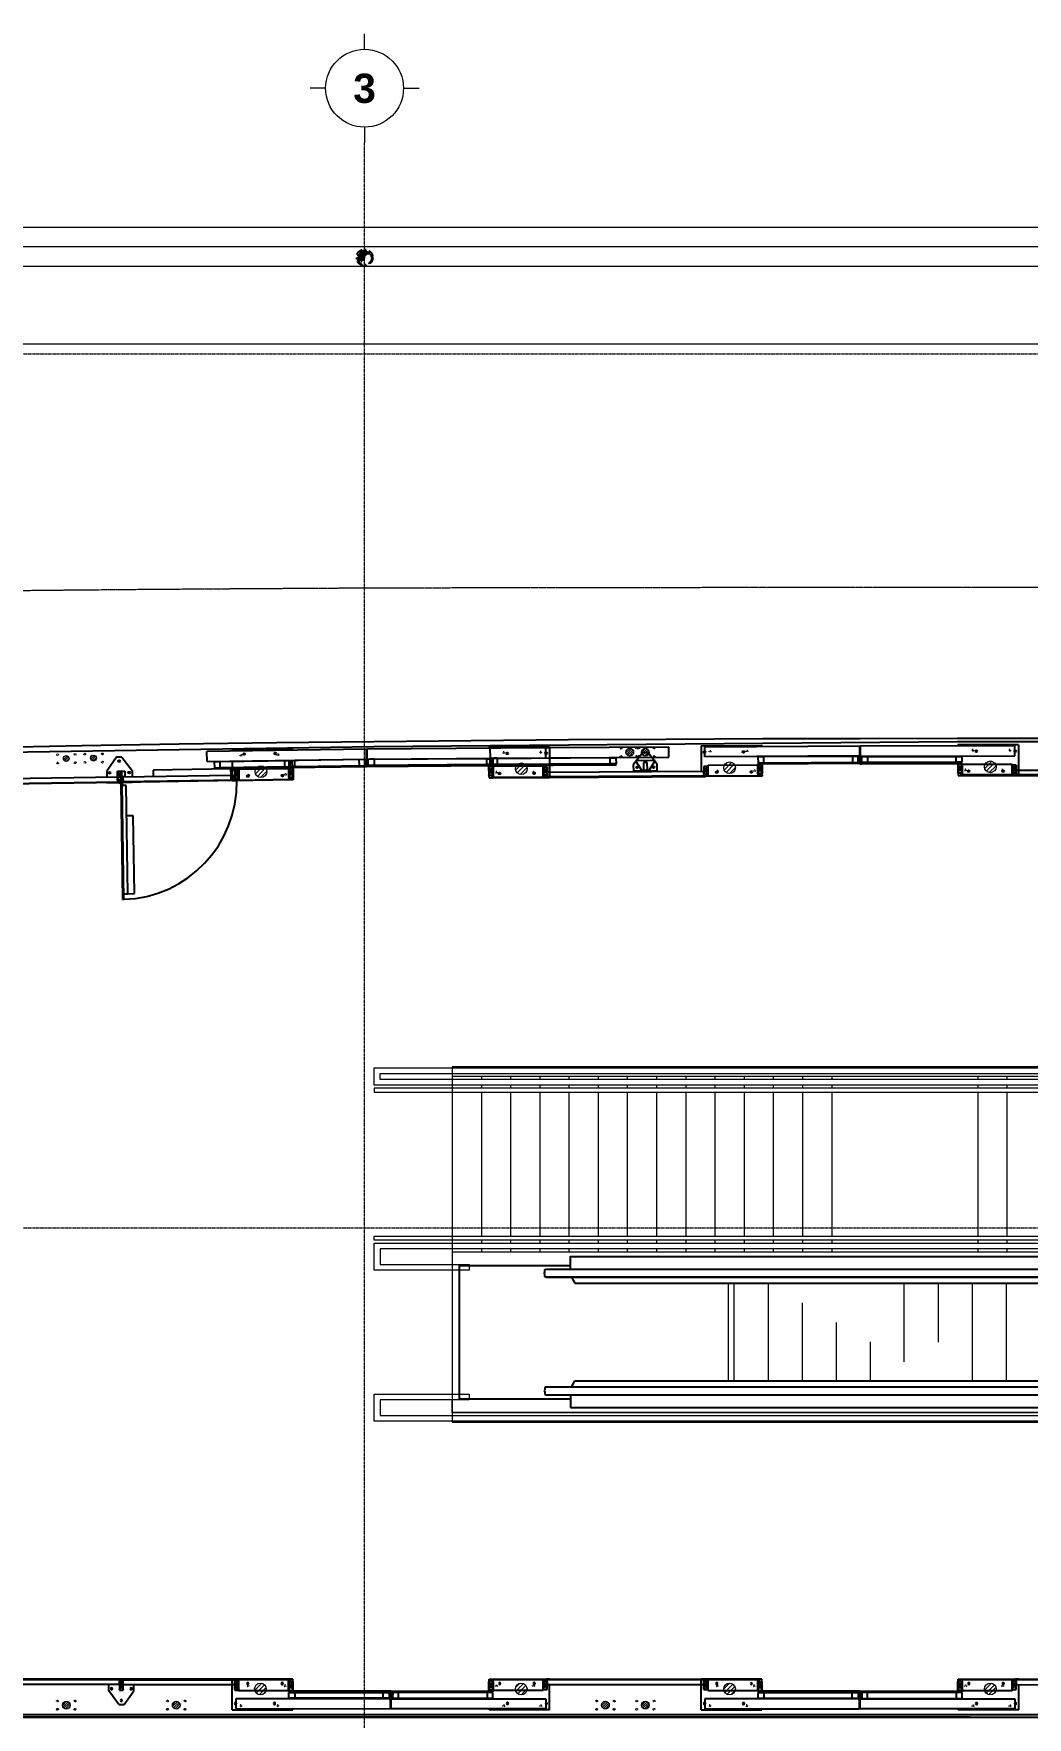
# Model space of a CAD drawing. Header units: millimetres. Extents: x -200069 to 184689, y -19972 to 101699.
# Drawn here: x -40900 to -30690, y -5025 to 12263 of the extents above; entities that cross this region are included whole.
import ezdxf
from ezdxf.enums import TextEntityAlignment as Align

# ---------------------------------------------------------------- set-up
doc = ezdxf.new("R2010")
doc.units = ezdxf.units.MM
for name, pattern in [('CENTER', [50.8, 31.75, -6.35, 6.35, -6.35]), ('HIDDEN', [0.2, 0.1, -0.1]), ('X-45-STST-GRID$0$Grid Line', [9.5, 5, -1.5, 1.5, -1.5]), ('X-45-STST-PL-PF$0$CENTER2', [28.575, 19.05, -3.175, 3.175, -3.175]), ('X-45-STST-PL-PF$0$DASHDOT', [1, 0.5, -0.25, 0, -0.25])]:
    doc.linetypes.add(name, pattern=pattern)
doc.layers.get('Defpoints').update_dxf_attribs({"color": 6})
for name, color, linetype, lineweight in [('_TU-ELE-Line', 4, 'Continuous', 25), ('_TU-ELE-Thick', 127, 'Continuous', 13), ('ARC_HATCH', 8, 'Continuous', 25), ('ARC_TEXT_100', 2, 'Continuous', 5), ('PSD Anchor Hole', 7, 'Continuous', 15), ('PSD ODS Pene Hole', 5, 'Continuous', 15), ('PSD Pene Hole', 9, 'Continuous', 15), ('X-45-STST-GRID$0$ARC_AXIS_LINE', 240, 'CENTER', 13), ('X-45-STST-PL-PF$0$ARC_FLOOR', 2, 'Continuous', 5), ('X-45-STST-PL-PF$0$ARC_FRAME', 151, 'Continuous', 5), ('X-45-STST-PL-PF$0$ARC_GATE AXIS', 240, 'Continuous', 5), ('X-45-STST-PL-PF$0$ARC_HANDRAIL', 230, 'Continuous', 5), ('X-45-STST-PL-PF$0$ARC_STAIR-VIEW', 100, 'Continuous', 5)]:
    doc.layers.add(name, color=color, linetype=linetype, lineweight=lineweight)
for name, color, linetype in [('AHM2_MODULE', 2, 'Continuous'), ('AHM_ANCRAGE', 7, 'Continuous'), ('AHM_GRILLE', 253, 'Continuous'), ('AHM_MODULE', 7, 'Continuous'), ('ARC EDGE', 4, 'Continuous'), ('DIM', 255, 'Continuous'), ('EIM', 5, 'Continuous'), ('RC EDGE', 2, 'Continuous'), ('X-45-STST-PL-PF$0$MEP-PL-SW', 140, 'X-45-STST-PL-PF$0$DASHDOT')]:
    doc.layers.add(name, color=color, linetype=linetype)
doc.styles.add('X-45-STST-GRID$0$CP2-CSA-IT-STTST-45012$0$Arial_B', font='arialbd.ttf', dxfattribs={"width": 0.8, "height": 761.067151})

# ---------------------------------------------------------------- blocks, each defined once
blk = doc.blocks.new('X-45-STST-PL-PF$0$PIPE')
h = blk.add_hatch(color=256)
h.dxf.hatch_style = 1
h.paths.add_polyline_path([(50, 0, 1), (0, 0, -1), (-50, 0, 1)])
at = {"ltscale": 100}
for radius in [57, 50]:
    blk.add_circle((0, 0), radius, dxfattribs=at)
for centre, start, end in [((-25, 0), 180, 0), ((25, 0), 0, 180)]:
    blk.add_arc(centre, 25, start, end)
blk = doc.blocks.new('X-45-STST-PL-PF$0$Roof drainage pipe')
at = {"layer": 'X-45-STST-PL-PF$0$MEP-PL-SW', "linetype": 'Continuous', "xscale": 1.473684210526699, "yscale": 1.473684210526699, "zscale": 1.473684210526699, "rotation": 180}
blk.add_blockref('X-45-STST-PL-PF$0$PIPE', (-37500, 9965), dxfattribs=at)
blk = doc.blocks.new('X-45-STST-PL-PF$0$A$C0AF92C20')
at = {"layer": '_TU-ELE-Line'}
for p, q in [((-1217, -151), (-10716, -151)), ((-963, -281), (-10716, -281)), ((-1262, -424), (-10716, -424)), ((-1262, -1428), (-10716, -1428)), ((-963, -1491), (-10716, -1491)), ((-963, -1571), (-10716, -1571))]:
    blk.add_line(p, q, dxfattribs=at)
for points in [[(-1217, -281), (-1217, -151)], [(-75, -241), (-1217, -241)], [(-75, -241), (-75, -1611), (-1217, -1611)], [(-10716, -361), (-963, -361)], [(-1227, -361), (-1262, -424)], [(-10716, -1491), (-963, -1491)], [(-1227, -1491), (-1262, -1428)], [(-1217, -1571), (-1217, -1701), (-10716, -1701)]]:
    blk.add_lwpolyline(points, dxfattribs=at)
for points in [[(-963, -361, 0.352285), (-954, -353, 0.108402), (-954, -289, 0.352285), (-963, -281)], [(-963, -1491, -0.352285), (-954, -1499, -0.108402), (-954, -1563, -0.352285), (-963, -1571)]]:
    blk.add_lwpolyline(points, format="xyb", dxfattribs=at)
at = {"layer": '_TU-ELE-Thick'}
for p, q in [((-10596, -421), (-10596, -1425)), ((-10246, -421), (-10246, -1425)), ((-9896, -421), (-9896, -1425)), ((-9546, -421), (-9546, -1425)), ((-9196, -421), (-9196, -1425)), ((-8846, -421), (-8846, -1425)), ((-8496, -421), (-8496, -1425)), ((-8146, -421), (-8146, -1425)), ((-7796, -421), (-7796, -1425)), ((-7446, -421), (-7446, -1425)), ((-7096, -421), (-7096, -1425)), ((-6746, -421), (-6746, -1425)), ((-6396, -421), (-6396, -1425)), ((-6046, -421), (-6046, -1425)), ((-5696, -421), (-5696, -1425)), ((-5346, -421), (-5346, -1425)), ((-4296, -825), (-4296, -421)), ((-3946, -1025), (-3946, -421)), ((-3596, -1225), (-3596, -421)), ((-3246, -1425), (-3246, -421)), ((-2896, -1425), (-2896, -421)), ((-2835, -1425), (-2835, -421)), ((-4646, -621), (-4646, -1425)), ((-4996, -821), (-4996, -1425))]:
    blk.add_line(p, q, dxfattribs=at)
blk = doc.blocks.new('X-45-STST-PL-PF$0$X-STST-45011-PL-PF$0$$0$$0$D_staircase')
at = {"layer": 'X-45-STST-PL-PF$0$ARC_HANDRAIL'}
for points in [[(25760, -1268), (37400, -1268), (37400, -1448), (25670, -1448), (25670, 2182), (37400, 2182), (37400, 1902), (36425, 1902), (36425, 1962), (37340, 1962), (37340, 2122), (25730, 2122), (25730, -1388)], [(25760, 412), (37340, 412), (37340, 572), (36425, 572), (36425, 632), (37400, 632), (37400, 352), (25760, 352)], [(25760, 322), (37400, 322), (37400, 282), (25760, 282)], [(25760, -1238), (37400, -1238), (37400, -1198), (25760, -1198)], [(25760, -1328), (37340, -1328), (37340, -1388), (25730, -1388)]]:
    blk.add_lwpolyline(points, dxfattribs=at)
at = {"layer": 'X-45-STST-PL-PF$0$ARC_STAIR-VIEW'}
for p, q in [((36600, 442), (25760, 442)), ((30900, 412), (30900, 442)), ((30900, 322), (30900, 352)), ((31200, 412), (31200, 442)), ((31200, 322), (31200, 352)), ((32700, 412), (32700, 442)), ((32700, 322), (32700, 352)), ((33000, 412), (33000, 442)), ((33000, 322), (33000, 352)), ((33300, 412), (33300, 442)), ((33300, 322), (33300, 352)), ((33600, 412), (33600, 442)), ((33600, 322), (33600, 352)), ((33900, 412), (33900, 442)), ((33900, 322), (33900, 352)), ((34200, 412), (34200, 442)), ((34200, 322), (34200, 352)), ((34500, 412), (34500, 442)), ((34500, 322), (34500, 352)), ((34800, 412), (34800, 442)), ((34800, 322), (34800, 352)), ((35100, 412), (35100, 442)), ((35100, 322), (35100, 352)), ((35400, 412), (35400, 442)), ((35400, 322), (35400, 352)), ((35700, 412), (35700, 442)), ((35700, 322), (35700, 352)), ((36000, 412), (36000, 442)), ((36000, 322), (36000, 352)), ((36300, 412), (36300, 442)), ((36300, 322), (36300, 352)), ((36600, 412), (36600, 442)), ((36600, 322), (36600, 352)), ((30900, -1198), (30900, 282)), ((31200, -1198), (31200, 282)), ((32700, -1198), (32700, 282)), ((33000, -1198), (33000, 282)), ((33300, -1198), (33300, 282)), ((33600, -1198), (33600, 282)), ((33900, -1198), (33900, 282)), ((34200, -1198), (34200, 282)), ((34500, -1198), (34500, 282)), ((34800, -1198), (34800, 282)), ((35100, -1198), (35100, 282)), ((35400, -1198), (35400, 282)), ((35700, -1198), (35700, 282)), ((36000, -1198), (36000, 282)), ((36300, -1198), (36300, 282)), ((36600, -1198), (36600, 282)), ((25760, -1358), (36600, -1358)), ((30900, -1268), (30900, -1238)), ((30900, -1358), (30900, -1328)), ((31200, -1268), (31200, -1238)), ((31200, -1358), (31200, -1328)), ((32700, -1268), (32700, -1238)), ((32700, -1358), (32700, -1328)), ((33000, -1268), (33000, -1238)), ((33000, -1358), (33000, -1328)), ((33300, -1268), (33300, -1238)), ((33300, -1358), (33300, -1328)), ((33600, -1268), (33600, -1238)), ((33600, -1358), (33600, -1328)), ((33900, -1268), (33900, -1238)), ((33900, -1358), (33900, -1328)), ((34200, -1268), (34200, -1238)), ((34200, -1358), (34200, -1328)), ((34500, -1268), (34500, -1238)), ((34500, -1358), (34500, -1328)), ((34800, -1268), (34800, -1238)), ((34800, -1358), (34800, -1328)), ((35100, -1268), (35100, -1238)), ((35100, -1358), (35100, -1328)), ((35400, -1268), (35400, -1238)), ((35400, -1358), (35400, -1328)), ((35700, -1268), (35700, -1238)), ((35700, -1358), (35700, -1328)), ((36000, -1268), (36000, -1238)), ((36000, -1358), (36000, -1328)), ((36300, -1268), (36300, -1238)), ((36300, -1358), (36300, -1328)), ((36600, -1268), (36600, -1238)), ((36600, -1358), (36600, -1328))]:
    blk.add_line(p, q, dxfattribs=at)
for points in [[(25760, -1358), (25760, 2092), (36600, 2092)], [(36600, 2092), (36600, 1962)]]:
    blk.add_lwpolyline(points, dxfattribs=at)
blk.add_blockref('X-45-STST-PL-PF$0$A$C0AF92C20', (36600, 2192))
blk = doc.blocks.new('PSD FDP hole1')
at = {"layer": 'PSD Pene Hole'}
h = blk.add_hatch(dxfattribs=at)
h.set_pattern_fill('ANSI31', color=8, scale=10)
h.set_pattern_definition([(45, (-2990203.302, -2087212.618), (-22.4506403, 22.4506403), [])])
h.paths.add_polyline_path([(-5, 14, -1), (-125, 14, -1)])
at = {"layer": 'PSD Pene Hole', "color": 240}
blk.add_circle((-65, 14), 60, dxfattribs=at)
blk = doc.blocks.new('PSD FDP AB1')
at = {"layer": 'PSD Anchor Hole', "linetype": 'HIDDEN', "ltscale": 100}
for centre in [(-3, 0), (377, 0), (72, -205), (452, -204)]:
    blk.add_circle(centre, 9, dxfattribs=at)
blk = doc.blocks.new('PSD ODS AB1')
at = {"layer": 'PSD Anchor Hole', "linetype": 'HIDDEN', "ltscale": 10}
for centre in [(0, 85), (0, 0), (180, 85), (180, 0)]:
    blk.add_circle(centre, 9, dxfattribs=at)
blk = doc.blocks.new('PSD ODS hole1')
at = {"layer": 'PSD ODS Pene Hole'}
h = blk.add_hatch(dxfattribs=at)
h.set_pattern_fill('ANSI31', color=8, scale=5)
h.set_pattern_definition([(45, (-2988796.991, -2149653.738), (-11.22532015, 11.22532015), [])])
h.paths.add_polyline_path([(-40, 0, -1), (40, 0, -1)])
at = {"layer": 'PSD ODS Pene Hole', "color": 240}
blk.add_circle((0, 0), 40, dxfattribs=at)
blk = doc.blocks.new('platform nosing')
at = {"layer": 'DIM', "linetype": 'Continuous', "lineweight": 0}
h = blk.add_hatch(dxfattribs=at)
h.set_pattern_fill('ANSI31', color=8, scale=5)
h.set_pattern_definition([(45, (989079.707, 2427655.455), (-11.22532015, 11.22532015), [])])
h.paths.add_polyline_path([(26965, 4820, 1), (26905, 4820, 1)])
h = blk.add_hatch(dxfattribs=at)
h.set_pattern_fill('ANSI31', color=8, scale=5)
h.set_pattern_definition([(45, (989359.707, 2427660.455), (-11.22532015, 11.22532015), [])])
h.paths.add_polyline_path([(27245, 4825, 1), (27185, 4825, 1)])
at = {"layer": 'ARC EDGE', "flags": 128}
blk.add_lwpolyline([(99922, 5025), (36094, 5025), (35094, 5023), (34094, 5021), (33094, 5017), (32094, 5011), (31094, 5003), (30094, 4993), (29094, 4980), (28094, 4966), (27094, 4949), (26094, 4930)], dxfattribs=at)
at = {"layer": 'ARC EDGE', "color": 4, "flags": 128}
blk.add_lwpolyline([(0, -5025), (135000, -5025)], dxfattribs=at)
at = {"layer": 'PSD Pene Hole', "color": 240}
for centre in [(26935, 4820), (27215, 4825)]:
    blk.add_circle(centre, 30, dxfattribs=at)
at = {"layer": 'RC EDGE', "color": 2, "flags": 128}
for points in [[(0, 3701), (2120, 3861), (6111, 4131), (10104, 4360), (16098, 4630), (24095, 4850), (30094, 4943), (36094, 4995), (99922, 4995), (105922, 4943), (111922, 4850), (119918, 4630), (125912, 4360), (129906, 4131), (133897, 3861), (135000, 3782)], [(-1250, -4995), (135000, -4995)]]:
    blk.add_lwpolyline(points, dxfattribs=at)
at = {"layer": 'DIM', "linetype": 'Continuous', "lineweight": 0}
for name, p, rotation in [('PSD ODS hole1', (32725, 4885), 0.3540453900000002), ('PSD ODS hole1', (32885, 4885), 0.3540453900000002), ('PSD FDP hole1', (29001, 4672), 0.8888106), ('PSD FDP hole1', (31676, 4702), 0.3540453900000002), ('PSD FDP hole1', (33816, 4712), 0.3540453900000002), ('PSD FDP hole1', (36495, 4721), 0.02081339000000003)]:
    blk.add_blockref(name, p, dxfattribs=dict(at, rotation=rotation))
for name, p in [('PSD FDP hole1', (28995, -4748)), ('PSD FDP hole1', (31675, -4748)), ('PSD FDP hole1', (33815, -4748)), ('PSD FDP hole1', (36495, -4748)), ('PSD ODS hole1', (26935, -4900)), ('PSD ODS hole1', (28065, -4900)), ('PSD ODS hole1', (32475, -4900)), ('PSD ODS hole1', (32885, -4900))]:
    blk.add_blockref(name, p, dxfattribs=at)
at = {"layer": 'PSD Anchor Hole', "color": 1}
for name, p, rotation in [('PSD ODS AB1', (26847, 4775), 0.8888106), ('PSD ODS AB1', (27127, 4780), 0.8888106), ('PSD FDP AB1', (28733, 4853), 0.8888106), ('PSD ODS AB1', (32636, 4841), 0.3540453900000002), ('PSD ODS AB1', (32796, 4842), 0.3540453900000002), ('PSD FDP AB1', (33553, 4895), 0.3540453900000002), ('PSD FDP AB1', (31808, -4906), 179.9999999999999), ('PSD FDP AB1', (36628, -4906), 179.9999999999999)]:
    blk.add_blockref(name, p, dxfattribs=dict(at, rotation=rotation))
for p, xscale, rotation in [((31808, 4884), -0.9999999999999998, 0.3540453899999198), ((36628, 4905), -0.9999999999999998, 0.02081338999996519), ((28732, -4906), -1, 180), ((33552, -4906), -1, 180)]:
    blk.add_blockref('PSD FDP AB1', p, dxfattribs=dict(at, xscale=xscale, rotation=rotation))
for p in [(26845, -4943), (27975, -4943), (32385, -4943), (32795, -4943)]:
    blk.add_blockref('PSD ODS AB1', p, dxfattribs=at)
blk = doc.blocks.new('X-45-STST-GRID$0$CP2-CSA-IT-STTST-45012$0$Grid - ACT_Grid Head - Circle-231358-TÂ_NG 1-TÂ_NG TRÊ_T                                                                                  LEVEL 1-GROUND LEVEL')
for p, q in [((0, 4), (0, 5.6)), ((-4, 0), (-5.6, 0)), ((4, 0), (5.6, 0)), ((0, -4), (0, -5.6))]:
    blk.add_line(p, q)
blk.add_circle((0, 0), 4)
at = {"style": 'X-45-STST-GRID$0$CP2-CSA-IT-STTST-45012$0$Arial_B'}
blk.add_attdef('A', text='', height=3, dxfattribs=at).set_placement((0, 0), align=Align.MIDDLE_CENTER)
blk = doc.blocks.new('A$Cb3e1eea9')
for p, q in [((30015, 13892), (28381, 13867)), ((28383, 13765), (28381, 13867)), ((28637, 13882), (29260, 13892)), ((28637, 13882), (28638, 13871)), ((29260, 13892), (29071, 13889)), ((29260, 13892), (29261, 13881)), ((29260, 13892), (29260, 13892)), ((30015, 13892), (30017, 13790)), ((31861, 13904), (30022, 13892)), ((30022, 13892), (30023, 13790)), ((31900, 13915), (31277, 13912)), ((31277, 13912), (31277, 13900)), ((33127, 13912), (31288, 13900)), ((31288, 13900), (31289, 13798)), ((31862, 13802), (31861, 13904)), ((31900, 13915), (31902, 13600)), ((32857, 13855), (32794, 13773)), ((32885, 13856), (32857, 13855)), ((32885, 13856), (32912, 13856)), ((32976, 13774), (32912, 13856)), ((33128, 13810), (33127, 13912)), ((33459, 13925), (34082, 13929)), ((33459, 13925), (33460, 13666)), ((33497, 13914), (35086, 13924)), ((33498, 13812), (33497, 13914)), ((34082, 13929), (34082, 13917)), ((35086, 13924), (35087, 13822)), ((36682, 13924), (35093, 13923)), ((35093, 13923), (35093, 13821)), ((36720, 13936), (36097, 13936)), ((36097, 13936), (36097, 13924)), ((36682, 13822), (36682, 13924)), ((36720, 13936), (36721, 13621)), ((27451, 13809), (27351, 13667)), ((27351, 13667), (27352, 13603)), ((27506, 13810), (27451, 13809)), ((27461, 13664), (27501, 13665)), ((27462, 13574), (27461, 13664)), ((27461, 13664), (27502, 13575)), ((27462, 13574), (27501, 13665)), ((27501, 13665), (27502, 13575)), ((27501, 13665), (27537, 13665)), ((27506, 13810), (27611, 13671)), ((27537, 13665), (27538, 13606)), ((27611, 13671), (27612, 13605)), ((28627, 13688), (27828, 13676)), ((27828, 13676), (27829, 13609)), ((28383, 13765), (30017, 13790)), ((28516, 13762), (28456, 13761)), ((28456, 13761), (28457, 13701)), ((29237, 13707), (28457, 13695)), ((28457, 13701), (28517, 13702)), ((29255, 13699), (28457, 13687)), ((28457, 13687), (28457, 13695)), ((29254, 13773), (28516, 13762)), ((28517, 13702), (28516, 13762)), ((28517, 13702), (29237, 13713)), ((28629, 13621), (28627, 13688)), ((28641, 13673), (28629, 13673)), ((28629, 13673), (28630, 13631)), ((28639, 13769), (28641, 13672)), ((28667, 13673), (28641, 13672)), ((28641, 13672), (28642, 13592)), ((28707, 13673), (28667, 13673)), ((28667, 13673), (28668, 13593)), ((28707, 13673), (28667, 13673)), ((28667, 13673), (28708, 13593)), ((28668, 13593), (28707, 13673)), ((28707, 13686), (29221, 13694)), ((28707, 13686), (28708, 13574)), ((28708, 13593), (28707, 13673)), ((29176, 13772), (29177, 13712)), ((29221, 13694), (29223, 13582)), ((29221, 13691), (29266, 13692)), ((29222, 13601), (29221, 13691)), ((29221, 13691), (29267, 13602)), ((29222, 13773), (29222, 13778)), ((29282, 13774), (29222, 13773)), ((29222, 13773), (29223, 13713)), ((29222, 13601), (29266, 13692)), ((30003, 13719), (29223, 13707)), ((29223, 13713), (29283, 13714)), ((30021, 13711), (29223, 13699)), ((29223, 13699), (29223, 13707)), ((29237, 13713), (29236, 13773)), ((29237, 13699), (29236, 13773)), ((29254, 13773), (29255, 13699)), ((29262, 13779), (29262, 13774)), ((29263, 13714), (29263, 13708)), ((29263, 13700), (29263, 13692)), ((29266, 13692), (29267, 13602)), ((30020, 13785), (29282, 13774)), ((29283, 13714), (29282, 13774)), ((29283, 13714), (30003, 13725)), ((29942, 13784), (29942, 13789)), ((29942, 13789), (29942, 13789)), ((29942, 13784), (29943, 13724)), ((29982, 13790), (29982, 13785)), ((30003, 13725), (30002, 13785)), ((30003, 13711), (30002, 13785)), ((30019, 13796), (30017, 13796)), ((30019, 13796), (30019, 13798)), ((30020, 13785), (30019, 13796)), ((30020, 13796), (30020, 13798)), ((30020, 13796), (30022, 13796)), ((30020, 13785), (30020, 13796)), ((30020, 13785), (30021, 13711)), ((30038, 13785), (30020, 13785)), ((30020, 13785), (30020, 13711)), ((31318, 13719), (30020, 13711)), ((30023, 13790), (31862, 13802)), ((31257, 13793), (30038, 13785)), ((30038, 13725), (30038, 13785)), ((30038, 13711), (30038, 13785)), ((31258, 13733), (30038, 13725)), ((31318, 13727), (30038, 13719)), ((30038, 13711), (30038, 13719)), ((30098, 13791), (30058, 13790)), ((30058, 13790), (30058, 13785)), ((30098, 13786), (30098, 13791)), ((30098, 13786), (30098, 13726)), ((31258, 13733), (31257, 13793)), ((31257, 13793), (31317, 13793)), ((31318, 13733), (31258, 13733)), ((31275, 13712), (31321, 13622)), ((31320, 13712), (31275, 13712)), ((31275, 13712), (31276, 13622)), ((31276, 13622), (31320, 13712)), ((31277, 13798), (31277, 13793)), ((31278, 13733), (31278, 13727)), ((31278, 13719), (31278, 13712)), ((31304, 13793), (31286, 13793)), ((31286, 13793), (31286, 13719)), ((32584, 13727), (31286, 13719)), ((31289, 13798), (33128, 13810)), ((32523, 13801), (31304, 13793)), ((31304, 13719), (31304, 13793)), ((31304, 13733), (31304, 13793)), ((32524, 13741), (31304, 13733)), ((32584, 13735), (31304, 13727)), ((31317, 13793), (31317, 13798)), ((31317, 13793), (31318, 13733)), ((31318, 13719), (31318, 13727)), ((31834, 13718), (31320, 13714)), ((31320, 13714), (31321, 13603)), ((31321, 13622), (31320, 13712)), ((31364, 13799), (31324, 13798)), ((31324, 13798), (31324, 13793)), ((31364, 13794), (31364, 13799)), ((31364, 13794), (31364, 13734)), ((31835, 13606), (31834, 13718)), ((31834, 13705), (31876, 13625)), ((31875, 13705), (31834, 13705)), ((31875, 13705), (31835, 13705)), ((31835, 13705), (31875, 13625)), ((31835, 13705), (31835, 13625)), ((31835, 13625), (31875, 13705)), ((31835, 13625), (31875, 13705)), ((31875, 13705), (31875, 13625)), ((31875, 13705), (31876, 13625)), ((31875, 13656), (33486, 13666)), ((32524, 13741), (32523, 13801)), ((32523, 13801), (32583, 13801)), ((32584, 13741), (32524, 13741)), ((32583, 13801), (32584, 13741)), ((32584, 13727), (32584, 13735)), ((32788, 13765), (32765, 13735)), ((32766, 13665), (32765, 13735)), ((33006, 13666), (32766, 13665)), ((32987, 13774), (32783, 13773)), ((32783, 13773), (32853, 13665)), ((32794, 13773), (32788, 13765)), ((32865, 13756), (32866, 13676)), ((32905, 13756), (32865, 13756)), ((32866, 13676), (32906, 13676)), ((32906, 13676), (32905, 13756)), ((32987, 13774), (32919, 13666)), ((32976, 13774), (32982, 13766)), ((33005, 13736), (32982, 13766)), ((33006, 13666), (33005, 13736)), ((33006, 13666), (33005, 13706)), ((33459, 13812), (33459, 13812)), ((33486, 13635), (33526, 13716)), ((33526, 13716), (33486, 13715)), ((33486, 13715), (33486, 13635)), ((33486, 13715), (33526, 13636)), ((33486, 13666), (33487, 13618)), ((33486, 13635), (33486, 13666)), ((35087, 13822), (33498, 13812)), ((33526, 13728), (34040, 13731)), ((33526, 13728), (33527, 13617)), ((33526, 13636), (33526, 13716)), ((34040, 13731), (34041, 13620)), ((34040, 13729), (34086, 13639)), ((34041, 13639), (34040, 13729)), ((34040, 13729), (34085, 13729)), ((34041, 13639), (34085, 13729)), ((34042, 13810), (34042, 13815)), ((34102, 13811), (34042, 13810)), ((34042, 13810), (34043, 13750)), ((35072, 13751), (34043, 13744)), ((34043, 13750), (34103, 13751)), ((34043, 13736), (34043, 13744)), ((35072, 13743), (34043, 13736)), ((34082, 13815), (34082, 13810)), ((34083, 13750), (34083, 13744)), ((34083, 13736), (34083, 13729)), ((34085, 13729), (34086, 13639)), ((35012, 13816), (34102, 13811)), ((34103, 13751), (34102, 13811)), ((34103, 13751), (35072, 13757)), ((35072, 13817), (35012, 13816)), ((35012, 13816), (35012, 13756)), ((35072, 13757), (35072, 13817)), ((35072, 13817), (35090, 13817)), ((35072, 13743), (35072, 13817)), ((35072, 13743), (35072, 13751)), ((35090, 13743), (35072, 13743)), ((35090, 13827), (35088, 13827)), ((35090, 13827), (35090, 13829)), ((35090, 13827), (35090, 13829)), ((35090, 13817), (35090, 13827)), ((35090, 13816), (35090, 13827)), ((35090, 13827), (35092, 13827)), ((35090, 13817), (35090, 13743)), ((35108, 13816), (35090, 13816)), ((35090, 13816), (35090, 13742)), ((35090, 13742), (35108, 13742)), ((35093, 13821), (36682, 13822)), ((35108, 13756), (35108, 13816)), ((35108, 13816), (35168, 13816)), ((35108, 13742), (35108, 13816)), ((36078, 13757), (35108, 13756)), ((35108, 13750), (36138, 13751)), ((35108, 13742), (35108, 13750)), ((35108, 13742), (36138, 13743)), ((35168, 13816), (36078, 13817)), ((35168, 13816), (35168, 13756)), ((36078, 13757), (36078, 13817)), ((36078, 13817), (36138, 13817)), ((36138, 13757), (36078, 13757)), ((36140, 13736), (36095, 13736)), ((36095, 13736), (36095, 13646)), ((36095, 13646), (36140, 13736)), ((36095, 13736), (36140, 13646)), ((36098, 13822), (36098, 13817)), ((36098, 13757), (36098, 13751)), ((36098, 13743), (36098, 13736)), ((36138, 13817), (36138, 13822)), ((36138, 13817), (36138, 13757)), ((36138, 13743), (36138, 13751)), ((36140, 13738), (36140, 13627)), ((36140, 13738), (36655, 13738)), ((36140, 13646), (36140, 13736)), ((36655, 13627), (36655, 13738)), ((36695, 13726), (36655, 13726)), ((36655, 13726), (36695, 13646)), ((36655, 13726), (36655, 13646)), ((36655, 13646), (36695, 13726)), ((36695, 13726), (36655, 13646)), ((36655, 13726), (36695, 13726)), ((36655, 13726), (36695, 13646)), ((36655, 13646), (36655, 13726)), ((36695, 13726), (36695, 13646)), ((36695, 13726), (36695, 13646)), ((36695, 13677), (36695, 13629)), ((36695, 13677), (38306, 13677)), ((26322, 13539), (27480, 13557)), ((27480, 13549), (26322, 13531)), ((27462, 13605), (26339, 13588)), ((27352, 13547), (27612, 13551)), ((27462, 13605), (27462, 13557)), ((27462, 13574), (27462, 13605)), ((27502, 13575), (27462, 13574)), ((27502, 13575), (27462, 13574)), ((27480, 13549), (27480, 13557)), ((27486, 13543), (27485, 13574)), ((27491, 13550), (27491, 13575)), ((27518, 13564), (27491, 13564)), ((27492, 13538), (27506, 13538)), ((27498, 13544), (27497, 13558)), ((27497, 13558), (27500, 13558)), ((27498, 13544), (27512, 13544)), ((27516, 12349), (27498, 13535)), ((27498, 13535), (27506, 13535)), ((27500, 13558), (28686, 13576)), ((28686, 13568), (27500, 13550)), ((27500, 13550), (27500, 13558)), ((27538, 13606), (27502, 13606)), ((27506, 13538), (27506, 13535)), ((27506, 13535), (27524, 12349)), ((27552, 13518), (27506, 13518)), ((27512, 13518), (27512, 13544)), ((28629, 13621), (27517, 13604)), ((27517, 13604), (27518, 13558)), ((27518, 13558), (27518, 13564)), ((27518, 13558), (27518, 13558)), ((27518, 13558), (27518, 13558)), ((27569, 12407), (27552, 13518)), ((28629, 13575), (28629, 13621)), ((28630, 13631), (28641, 13631)), ((28642, 13592), (28668, 13593)), ((28642, 13592), (28642, 13575)), ((29265, 13577), (28642, 13567)), ((28642, 13575), (28642, 13575)), ((28642, 13575), (28642, 13575)), ((28642, 13567), (28676, 13568)), ((28642, 13567), (28667, 13568)), ((28642, 13567), (28642, 13567)), ((28668, 13593), (28667, 13624)), ((28668, 13593), (28708, 13593)), ((28690, 13568), (28685, 13568)), ((28686, 13568), (28686, 13576)), ((28690, 13574), (29243, 13583)), ((28691, 13568), (28690, 13574)), ((28690, 13568), (28690, 13568)), ((29222, 13601), (29267, 13602)), ((29267, 13602), (29222, 13601)), ((29265, 13577), (29223, 13576)), ((29243, 13583), (29243, 13577)), ((29265, 13602), (29265, 13577)), ((29265, 13577), (29265, 13577)), ((31321, 13622), (31276, 13622)), ((31321, 13622), (31276, 13622)), ((31278, 13622), (31279, 13597)), ((31279, 13597), (31902, 13600)), ((31279, 13597), (31321, 13597)), ((31279, 13597), (31279, 13597)), ((31301, 13603), (31854, 13606)), ((31301, 13603), (31301, 13597)), ((31835, 13625), (31875, 13625)), ((31876, 13625), (31835, 13625)), ((31876, 13625), (31835, 13625)), ((31854, 13600), (31854, 13606)), ((31854, 13600), (31854, 13600)), ((31854, 13600), (31859, 13600)), ((33504, 13618), (31860, 13608)), ((31860, 13600), (33504, 13610)), ((31860, 13600), (31860, 13608)), ((31875, 13656), (31876, 13608)), ((31876, 13625), (31876, 13656)), ((31902, 13600), (31902, 13600)), ((34084, 13614), (33461, 13610)), ((33461, 13610), (33461, 13610)), ((33461, 13610), (33495, 13610)), ((33461, 13610), (33486, 13610)), ((33486, 13635), (33526, 13636)), ((33526, 13636), (33486, 13635)), ((33508, 13610), (33503, 13610)), ((33504, 13610), (33504, 13618)), ((33508, 13610), (33508, 13610)), ((33509, 13616), (34061, 13620)), ((33509, 13610), (33509, 13616)), ((34086, 13639), (34041, 13639)), ((34041, 13639), (34086, 13639)), ((34084, 13614), (34041, 13614)), ((34061, 13620), (34061, 13614)), ((34083, 13639), (34084, 13614)), ((34084, 13614), (34084, 13614)), ((36140, 13646), (36095, 13646)), ((36140, 13646), (36095, 13646)), ((36098, 13646), (36098, 13621)), ((36098, 13621), (36721, 13621)), ((36098, 13621), (36140, 13621)), ((36098, 13621), (36098, 13621)), ((36120, 13627), (36120, 13621)), ((36672, 13627), (36120, 13627)), ((36655, 13646), (36695, 13646)), ((36695, 13646), (36655, 13646)), ((36672, 13621), (36672, 13627)), ((36673, 13621), (36673, 13621)), ((36673, 13621), (36678, 13621)), ((36679, 13621), (36679, 13629)), ((38323, 13629), (36679, 13629)), ((36679, 13621), (38323, 13621)), ((36721, 13621), (36687, 13621)), ((36721, 13621), (36696, 13621)), ((36721, 13621), (36721, 13621)), ((27624, 13208), (27557, 13207)), ((27636, 12408), (27624, 13208)), ((27516, 12349), (27524, 12349)), ((27523, 12406), (27569, 12407)), ((27569, 12407), (27636, 12408))]:
    blk.add_line(p, q)
for centre, radius in [((32800, 13705), 9), ((32970, 13706), 9), ((27492, 13544), 6), ((27492, 13544), 6)]:
    blk.add_circle(centre, radius)
blk.add_arc((27492, 13544), 1195, 271.5585, 1.1749)
at = {"layer": 'AHM_ANCRAGE', "ltscale": 0.1}
for centre in [(28762, 13842), (29082, 13847), (31466, 13848), (31866, 13850), (33493, 13860), (33893, 13863), (36286, 13871), (36686, 13871), (33619, 13656), (33974, 13658), (36207, 13666), (36562, 13666), (28801, 13615), (29156, 13620), (31387, 13642), (31742, 13644)]:
    blk.add_circle(centre, 9, dxfattribs=at)
at = {"layer": 'AHM_ANCRAGE'}
for centre in [(27479, 13769), (27581, 13651), (27381, 13648)]:
    blk.add_circle(centre, 9, dxfattribs=at)
blk = doc.blocks.new('type_b_gauche_sym_NU')
at = {"layer": 'AHM2_MODULE'}
for p, q in [((193843, 277246), (194466, 277246)), ((193843, 277246), (193843, 276931)), ((193843, 277133), (193843, 277133)), ((193881, 277133), (193881, 277235)), ((193881, 277235), (195470, 277235)), ((195470, 277133), (193881, 277133)), ((194426, 277128), (194426, 277133)), ((194466, 277246), (194466, 277235)), ((194466, 277133), (194466, 277128)), ((195470, 277235), (195470, 277133)), ((193868, 277036), (193868, 276956)), ((193868, 277036), (193909, 277036)), ((193868, 277036), (193909, 276956)), ((193868, 276956), (193909, 277036)), ((193909, 276937), (193909, 277049)), ((193909, 277049), (194423, 277049)), ((194423, 277049), (194423, 276937)), ((194423, 276956), (194423, 277046)), ((194423, 277046), (194468, 277046)), ((194423, 276956), (194468, 277046)), ((194423, 277046), (194468, 276956)), ((194486, 277128), (194426, 277128)), ((194426, 277128), (194426, 277068)), ((194426, 277068), (194486, 277068)), ((194426, 277054), (194426, 277062)), ((195455, 277062), (194426, 277062)), ((195455, 277054), (194426, 277054)), ((194466, 277068), (194466, 277062)), ((194466, 277054), (194466, 277046)), ((194468, 277046), (194468, 276956)), ((194486, 277068), (194486, 277128)), ((195395, 277128), (194486, 277128)), ((194486, 277068), (195455, 277068)), ((195455, 277128), (195395, 277128)), ((195395, 277128), (195395, 277068)), ((195455, 277068), (195455, 277128)), ((195455, 277128), (195473, 277128)), ((195455, 277054), (195455, 277128)), ((195455, 277054), (195455, 277062)), ((195473, 277054), (195455, 277054)), ((195473, 277128), (195473, 277054)), ((194466, 276931), (193843, 276931)), ((193843, 276931), (193843, 276931)), ((193843, 276931), (193877, 276931)), ((193843, 276931), (193868, 276931)), ((193867, 276956), (193908, 276956)), ((193909, 276956), (193868, 276956)), ((193890, 276931), (193886, 276931)), ((193890, 276931), (193890, 276937)), ((194444, 276937), (193890, 276937)), ((193890, 276931), (193890, 276931)), ((194423, 276956), (194468, 276956)), ((194468, 276956), (194423, 276956)), ((194466, 276931), (194423, 276931)), ((194444, 276937), (194444, 276931)), ((194466, 276956), (194466, 276931)), ((194466, 276931), (194466, 276931))]:
    blk.add_line(p, q, dxfattribs=at)
at = {"layer": 'AHM_ANCRAGE', "ltscale": 0.1}
for centre in [(193877, 277181), (194277, 277181), (194002, 276976), (194357, 276976)]:
    blk.add_circle(centre, 9, dxfattribs=at)
blk = doc.blocks.new('type_b_droite_sym_NU')
at = {"layer": 'AHM2_MODULE'}
for p, q in [((218111, 276646), (216522, 276646)), ((216522, 276646), (216522, 276544)), ((218150, 276657), (217527, 276657)), ((217527, 276657), (217527, 276646)), ((218111, 276544), (218111, 276646)), ((218150, 276657), (218150, 276398)), ((216537, 276539), (216519, 276539)), ((216519, 276539), (216519, 276465)), ((216519, 276465), (216537, 276465)), ((216522, 276544), (218111, 276544)), ((216537, 276479), (216537, 276539)), ((216537, 276539), (216597, 276539)), ((216537, 276465), (216537, 276539)), ((217507, 276479), (216537, 276479)), ((216537, 276465), (216537, 276473)), ((216537, 276473), (217567, 276473)), ((216537, 276465), (217567, 276465)), ((216597, 276539), (216597, 276479)), ((216597, 276539), (217507, 276539)), ((217507, 276479), (217507, 276539)), ((217507, 276539), (217567, 276539)), ((217567, 276479), (217507, 276479)), ((217569, 276457), (217524, 276457)), ((217524, 276457), (217524, 276367)), ((217524, 276457), (217569, 276367)), ((217524, 276367), (217569, 276457)), ((217527, 276544), (217527, 276539)), ((217527, 276479), (217527, 276473)), ((217527, 276465), (217527, 276457)), ((217567, 276539), (217567, 276544)), ((217567, 276539), (217567, 276479)), ((217567, 276465), (217567, 276473)), ((217569, 276460), (217569, 276348)), ((218084, 276460), (217569, 276460)), ((217569, 276367), (217569, 276457)), ((218084, 276460), (218084, 276348)), ((218084, 276367), (218084, 276447)), ((218084, 276447), (218124, 276447)), ((218084, 276447), (218124, 276367)), ((218084, 276367), (218124, 276447)), ((218124, 276447), (218124, 276367)), ((218150, 276544), (218150, 276544)), ((219262, 276602), (219159, 276462)), ((219159, 276462), (219159, 276398)), ((219262, 276602), (219317, 276602)), ((219269, 276367), (219269, 276457)), ((219269, 276457), (219309, 276457)), ((219269, 276457), (219309, 276367)), ((219269, 276367), (219309, 276457)), ((219289, 276457), (219309, 276457)), ((219309, 276457), (219309, 276367)), ((219317, 276602), (219419, 276462)), ((219419, 276462), (219419, 276398)), ((220455, 276367), (220455, 276457)), ((220455, 276367), (220495, 276457)), ((220455, 276457), (220495, 276457)), ((220455, 276457), (220495, 276367)), ((220475, 276457), (220495, 276457)), ((220495, 276457), (220495, 276367)), ((217569, 276367), (217524, 276367)), ((217569, 276367), (217524, 276367)), ((217527, 276367), (217527, 276342)), ((217527, 276342), (218150, 276342)), ((217527, 276342), (217569, 276342)), ((217527, 276342), (217527, 276342)), ((217549, 276348), (217549, 276342)), ((218101, 276348), (217549, 276348)), ((218124, 276367), (218084, 276367)), ((218124, 276367), (218084, 276367)), ((218101, 276342), (218101, 276348)), ((218102, 276342), (218102, 276342)), ((218102, 276342), (218107, 276342)), ((218106, 276342), (218106, 276350)), ((219287, 276350), (218106, 276350)), ((219288, 276342), (218107, 276342)), ((218150, 276342), (218116, 276342)), ((218124, 276398), (218124, 276350)), ((219269, 276398), (218124, 276398)), ((219270, 276350), (218125, 276350)), ((218150, 276342), (218125, 276342)), ((218150, 276342), (218150, 276342)), ((219419, 276342), (219159, 276342)), ((219269, 276398), (219269, 276350)), ((219309, 276367), (219269, 276367)), ((219309, 276367), (219269, 276367)), ((219287, 276342), (219287, 276350)), ((219291, 276350), (219291, 276342)), ((220472, 276350), (219291, 276350)), ((220472, 276342), (219292, 276342)), ((219309, 276398), (220455, 276398)), ((219309, 276398), (219309, 276350)), ((219310, 276350), (220456, 276350)), ((220455, 276350), (220455, 276398)), ((220495, 276367), (220455, 276367)), ((220472, 276342), (220472, 276350))]:
    blk.add_line(p, q, dxfattribs=at)
at = {"layer": 'AHM_ANCRAGE', "ltscale": 0.1}
for centre in [(217716, 276592), (218116, 276592), (217636, 276387), (217991, 276387)]:
    blk.add_circle(centre, 9, dxfattribs=at)
at = {"layer": 'AHM_ANCRAGE'}
for centre in [(219189, 276442), (219289, 276562), (219389, 276442)]:
    blk.add_circle(centre, 9, dxfattribs=at)
blk = doc.blocks.new('type_b_sym_NU')
at = {"layer": 'AHM_MODULE'}
for name, p in [('type_b_gauche_sym_NU', (5762, 4914)), ('type_b_droite_sym_NU', (-15283, 5503))]:
    blk.add_blockref(name, p, dxfattribs=at)
blk = doc.blocks.new('type_a_droit_sym_NU')
at = {"layer": 'AHM2_MODULE'}
for p, q in [((204256, 275258), (202667, 275258)), ((202667, 275258), (202667, 275156)), ((204295, 275269), (203672, 275269)), ((203672, 275269), (203672, 275258)), ((204256, 275156), (204256, 275258)), ((204295, 275269), (204295, 275010)), ((202682, 275151), (202664, 275151)), ((202664, 275151), (202664, 275077)), ((202664, 275077), (202682, 275077)), ((202667, 275156), (204256, 275156)), ((202682, 275091), (202682, 275151)), ((202682, 275151), (202742, 275151)), ((202682, 275077), (202682, 275151)), ((203652, 275091), (202682, 275091)), ((202682, 275077), (202682, 275085)), ((202682, 275085), (203712, 275085)), ((202682, 275077), (203712, 275077)), ((202742, 275151), (202742, 275091)), ((202742, 275151), (203652, 275151)), ((203652, 275091), (203652, 275151)), ((203652, 275151), (203712, 275151)), ((203712, 275091), (203652, 275091)), ((203714, 275069), (203669, 275069)), ((203669, 275069), (203669, 274979)), ((203669, 275069), (203714, 274979)), ((203669, 274979), (203714, 275069)), ((203672, 275156), (203672, 275151)), ((203672, 275091), (203672, 275085)), ((203672, 275077), (203672, 275069)), ((203712, 275151), (203712, 275156)), ((203712, 275151), (203712, 275091)), ((203712, 275077), (203712, 275085)), ((203714, 275072), (203714, 274960)), ((204229, 275072), (203714, 275072)), ((203714, 274979), (203714, 275069)), ((204229, 275072), (204229, 274960)), ((204229, 274979), (204229, 275059)), ((204229, 275059), (204269, 275059)), ((204229, 275059), (204269, 274979)), ((204229, 274979), (204269, 275059)), ((204269, 275059), (204269, 274979)), ((204295, 275156), (204295, 275156)), ((205880, 274979), (205920, 275059)), ((205880, 275059), (205920, 274979)), ((205880, 275059), (205920, 275059)), ((205880, 275059), (205880, 274979)), ((205920, 275059), (205920, 274979)), ((203714, 274979), (203669, 274979)), ((203714, 274979), (203669, 274979)), ((203672, 274979), (203672, 274954)), ((203672, 274954), (204295, 274954)), ((203672, 274954), (203714, 274954)), ((203672, 274954), (203672, 274954)), ((203694, 274960), (203694, 274954)), ((204246, 274960), (203694, 274960)), ((204269, 274979), (204229, 274979)), ((204269, 274979), (204229, 274979)), ((204246, 274954), (204246, 274960)), ((204247, 274954), (204247, 274954)), ((204247, 274954), (204252, 274954)), ((205897, 274962), (204251, 274962)), ((204251, 274954), (204251, 274962)), ((204251, 274954), (205897, 274954)), ((204295, 274954), (204261, 274954)), ((204269, 274979), (204269, 275010)), ((204269, 275010), (204269, 274962)), ((204269, 275010), (205880, 275010)), ((204295, 274954), (204270, 274954)), ((204295, 274954), (204295, 274954)), ((205880, 275010), (205880, 274962)), ((205920, 274979), (205880, 274979)), ((205897, 274954), (205897, 274962))]:
    blk.add_line(p, q, dxfattribs=at)
at = {"layer": 'AHM_ANCRAGE', "ltscale": 0.1}
for centre in [(203861, 275204), (204261, 275204), (203781, 274999), (204136, 274999)]:
    blk.add_circle(centre, 9, dxfattribs=at)
blk = doc.blocks.new('type_a_gauche_sym_NU')
at = {"layer": 'AHM2_MODULE'}
for p, q in [((199537, 275255), (200160, 275255)), ((199537, 275255), (199537, 274940)), ((199575, 275141), (199575, 275243)), ((199575, 275243), (201164, 275243)), ((200160, 275255), (200160, 275243)), ((201164, 275243), (201164, 275141)), ((201164, 275141), (199575, 275141)), ((199603, 274946), (199603, 275057)), ((199603, 275057), (200117, 275057)), ((200117, 275057), (200117, 274946)), ((200120, 275136), (200120, 275141)), ((200180, 275136), (200120, 275136)), ((200120, 275136), (200120, 275076)), ((200120, 275076), (200180, 275076)), ((200120, 275062), (200120, 275070)), ((201149, 275070), (200120, 275070)), ((201149, 275062), (200120, 275062)), ((200160, 275141), (200160, 275136)), ((200160, 275076), (200160, 275070)), ((200160, 275062), (200160, 275055)), ((200180, 275076), (200180, 275136)), ((201089, 275136), (200180, 275136)), ((200180, 275076), (201149, 275076)), ((201149, 275136), (201089, 275136)), ((201089, 275136), (201089, 275076)), ((201149, 275076), (201149, 275136)), ((201149, 275136), (201167, 275136)), ((201149, 275062), (201149, 275136)), ((201149, 275062), (201149, 275070)), ((201167, 275062), (201149, 275062)), ((201167, 275136), (201167, 275062)), ((200160, 274940), (199537, 274940)), ((199537, 274940), (199537, 274940)), ((199537, 274940), (199571, 274940)), ((199537, 274940), (199562, 274940)), ((199563, 274965), (199603, 275045)), ((199603, 275045), (199563, 275045)), ((199563, 275045), (199603, 274965)), ((199563, 275045), (199563, 274965)), ((199563, 274965), (199603, 274965)), ((199584, 274940), (199580, 274940)), ((199584, 274940), (199584, 274946)), ((200138, 274946), (199584, 274946)), ((199584, 274940), (199584, 274940)), ((199603, 274965), (199603, 275045)), ((200117, 274965), (200117, 275055)), ((200117, 275055), (200162, 275055)), ((200117, 274965), (200162, 275055)), ((200117, 275055), (200162, 274965)), ((200117, 274965), (200162, 274965)), ((200162, 274965), (200117, 274965)), ((200160, 274940), (200117, 274940)), ((200138, 274946), (200138, 274940)), ((200160, 274965), (200160, 274940)), ((200160, 274940), (200160, 274940)), ((200162, 275055), (200162, 274965))]:
    blk.add_line(p, q, dxfattribs=at)
at = {"layer": 'AHM_ANCRAGE', "ltscale": 0.1}
for centre in [(199571, 275190), (199971, 275190), (199696, 274985), (200051, 274985)]:
    blk.add_circle(centre, 9, dxfattribs=at)
blk = doc.blocks.new('type_a_sym_NU')
at = {"layer": 'AHM_MODULE'}
for name, p in [('type_a_gauche_sym_NU', (477, 2519)), ('type_a_droit_sym_NU', (-1019, 2504))]:
    blk.add_blockref(name, p, dxfattribs=at)
blk = doc.blocks.new('platform 2')
at = {"layer": 'AHM_GRILLE'}
blk.add_line((-31519, 74935), (-68969, 74935), dxfattribs=at)
at = {"layer": 'AHM_MODULE', "xscale": -1, "rotation": 179.9857264227701}
for name, p in [('type_b_sym_NU', (-244178, 357224)), ('type_a_sym_NU', (-239048, 352836)), ('type_a_sym_NU', (-234228, 352835))]:
    blk.add_blockref(name, p, dxfattribs=at)

msp = doc.modelspace()

# ---------------------------------------------------------------- linework, layer by layer
at = {"layer": 'X-45-STST-GRID$0$ARC_AXIS_LINE', "linetype": 'X-45-STST-GRID$0$Grid Line'}
for p, q in [((-37500, -17972), (-37500, 11143)), ((-90950, 8975), (100848, 8975)), ((-90950, 0), (100848, 0))]:
    msp.add_line(p, q, dxfattribs=at)
at = {"layer": 'X-45-STST-PL-PF$0$ARC_FLOOR'}
for points in [[(-68400, 9875), (68400, 9875), (68400, 9075), (-68400, 9075)], [(-25660, 1655), (-36600, 1655), (-36600, -1995), (-25660, -1995)], [(-25760, 1555), (-36600, 1555), (-36600, -1895), (-25760, -1895)]]:
    msp.add_lwpolyline(points, close=True, dxfattribs=at)
for points in [[(32422, 5025), (-31406, 5025), (-32406, 5023), (-33406, 5021), (-34406, 5017), (-35406, 5011), (-36406, 5003), (-37406, 4993), (-38406, 4980), (-39406, 4966), (-40406, 4949), (-41406, 4930)], [(-68750, 3654), (-68750, -5025), (68750, -5025)]]:
    msp.add_lwpolyline(points, dxfattribs=at)
at = {"layer": 'X-45-STST-PL-PF$0$ARC_FRAME', "linetype": 'Continuous'}
msp.add_lwpolyline([(68400, 10075), (-68400, 10075), (-68400, 10275), (68400, 10275)], close=True, dxfattribs=at)
at = {"layer": 'X-45-STST-PL-PF$0$ARC_GATE AXIS', "linetype": 'X-45-STST-PL-PF$0$CENTER2', "lineweight": 18}
msp.add_lwpolyline([(32422, 6575), (-31406, 6575), (-31746, 6575), (-32746, 6575), (-33746, 6575), (-34746, 6574), (-35746, 6573), (-36746, 6571), (-37746, 6568), (-38746, 6562), (-39746, 6555), (-40746, 6546), (-41406, 6538, 0.029169), (-87919, 3238)], format="xyb", dxfattribs=at)

# ---------------------------------------------------------------- block references
at = {"color": 244, "linetype": 'Continuous', "true_color": 0x991b1e}
msp.add_blockref('X-45-STST-PL-PF$0$Roof drainage pipe', (0, 0), dxfattribs=at)
at = {"rotation": 180}
msp.add_blockref('X-45-STST-PL-PF$0$X-STST-45011-PL-PF$0$$0$$0$D_staircase', (0, 197), dxfattribs=at)
at = {"layer": 'ARC_HATCH', "ltscale": 0.02}
msp.add_blockref('A$Cb3e1eea9', (-67500, -8975), dxfattribs=at)
at = {"layer": 'ARC_TEXT_100'}
ref = msp.add_blockref('X-45-STST-GRID$0$CP2-CSA-IT-STTST-45012$0$Grid - ACT_Grid Head - Circle-231358-TÂ_NG 1-TÂ_NG TRÊ_T                                                                                  LEVEL 1-GROUND LEVEL', (-37500, 11703), dxfattribs=dict(at, xscale=100, yscale=100, zscale=100))
ref.add_attrib('A', '3', dxfattribs={"layer": '0', "height": 300, "style": 'X-45-STST-GRID$0$CP2-CSA-IT-STTST-45012$0$Arial_B'}).set_placement((-37500, 11703), align=Align.MIDDLE_CENTER)
ref.add_attrib('A', '3', dxfattribs={"layer": '0', "height": 300, "style": 'X-45-STST-GRID$0$CP2-CSA-IT-STTST-45012$0$Arial_B'}).set_placement((-37500, 11703), align=Align.MIDDLE_CENTER)
ref.add_attrib('A', '3', dxfattribs={"layer": '0', "height": 300, "style": 'X-45-STST-GRID$0$CP2-CSA-IT-STTST-45012$0$Arial_B'}).set_placement((-37500, 11703), align=Align.MIDDLE_CENTER)
ref.add_attrib('A', '3', dxfattribs={"layer": '0', "height": 300, "style": 'X-45-STST-GRID$0$CP2-CSA-IT-STTST-45012$0$Arial_B'}).set_placement((-37500, 11703), align=Align.MIDDLE_CENTER)
at = {"layer": 'Defpoints'}
msp.add_blockref('platform nosing', (-67500, 0), dxfattribs=at)
at = {"layer": 'EIM'}
msp.add_blockref('platform 2', (243, -79960), dxfattribs=at)

doc.saveas('drawing.dxf')
